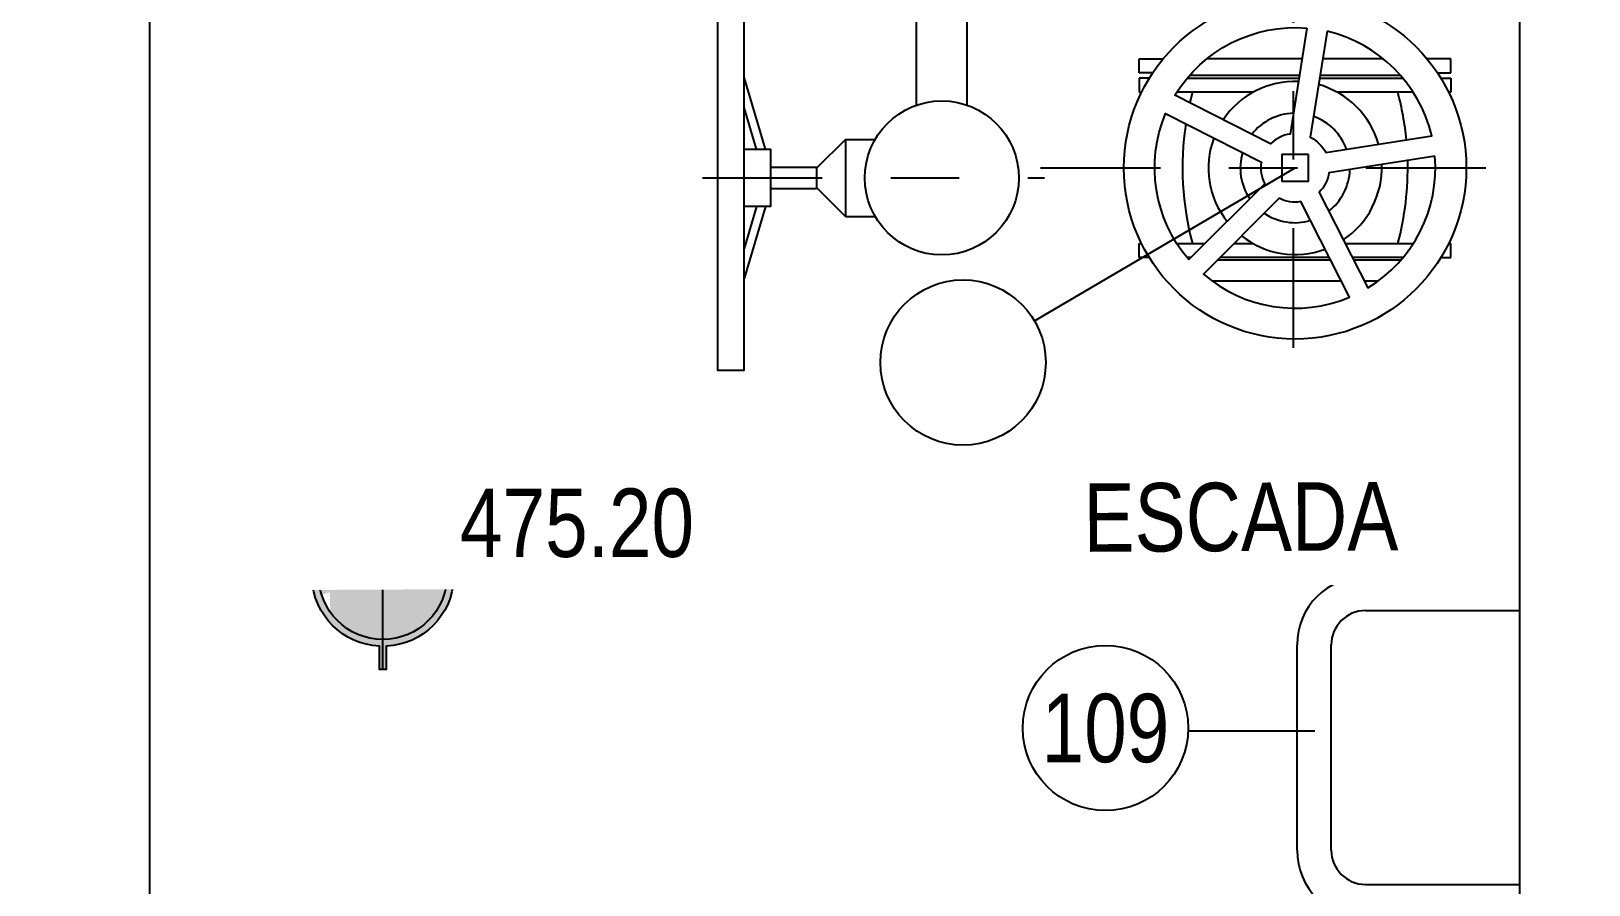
# Model space of a CAD drawing. Header units: feet. Extents: x 0 to 285175, y 0 to 9111378.
# Drawn here: x 285154.423 to 285156.697, y 9111352.603 to 9111353.851 of the extents above; entities that cross this region are included whole.
import ezdxf
from ezdxf import colors
from ezdxf.entities.mleader import LeaderData, LeaderLine
from ezdxf.enums import TextEntityAlignment as Align
from ezdxf.math import Vec2, Vec3

# ---------------------------------------------------------------- set-up
doc = ezdxf.new("R2010")
doc.units = ezdxf.units.FT
doc.header["$MEASUREMENT"] = 0
doc.linetypes.add('DASHDOT', pattern=[1, 0.5, -0.25, 0, -0.25])
doc.layers.get('0').update_dxf_attribs({"linetype": 'CONTINUOUS'})
for name, color, linetype in [('01', 1, 'CONTINUOUS'), ('02', 7, 'CONTINUOUS'), ('A-NIVEIS', 1, 'CONTINUOUS'), ('A-TEXTO', 2, 'CONTINUOUS'), ('EIXO', 1, 'DASHDOT'), ('FLANGES', 7, 'CONTINUOUS'), ('H-SA-CONTORNO', 2, 'CONTINUOUS'), ('H-SA-TEXTO', 2, 'CONTINUOUS'), ('INDIC', 2, 'CONTINUOUS'), ('Top View-Ferro Fundido - JGS - K7(Esgoto)', 7, 'CONTINUOUS')]:
    doc.layers.add(name, color=color, linetype=linetype)
doc.styles.add('EGC_Arial_2.0mm', font='arial.ttf', dxfattribs={"width": 0.8, "height": 2})

# ---------------------------------------------------------------- blocks, each defined once
blk = doc.blocks.new('*U1305')
at = {"true_color": 0xffffff}
h = blk.add_hatch(color=7, dxfattribs=at)
h.dxf.hatch_style = 1
edge = h.paths.add_edge_path()
edge.add_arc((0, 0), 2.075, 92.7623, 177.2377, ccw=False)
edge.add_line((-0.1, 2.073), (-0.1, 2.75))
edge.add_line((-0.1, 2.75), (0.1, 2.75))
edge.add_line((0.1, 2.75), (0.1, 2.073))
edge.add_arc((0, 0), 2.075, 2.7623, 87.2377, ccw=False)
edge.add_line((2.073, 0.1), (9.088, 0.1))
edge.add_line((9.088, 0.1), (9.088, -0.1))
edge.add_line((9.088, -0.1), (2.073, -0.1))
edge.add_arc((0, 0), 2.075, 272.7623, 357.2377, ccw=False)
edge.add_line((0.1, -2.073), (0.1, -2.75))
edge.add_line((0.1, -2.75), (-0.1, -2.75))
edge.add_line((-0.1, -2.75), (-0.1, -2.073))
edge.add_arc((0, 0), 2.075, 182.7623, 267.2377, ccw=False)
edge.add_line((-2.073, -0.1), (-2.75, -0.1))
edge.add_line((-2.75, -0.1), (-2.75, 0.1))
edge.add_line((-2.75, 0.1), (-2.073, 0.1))
for p, q in [((0, -2.75), (0, 2.75)), ((9.088, 0), (-2.75, 0))]:
    blk.add_line(p, q)
at = {"color": 7, "true_color": 0xffffff}
blk.add_lwpolyline([(-2.073, 0.1, -0.386246), (-0.1, 2.073), (-0.1, 2.75), (0.1, 2.75), (0.1, 2.073, -0.386246), (2.073, 0.1), (9.088, 0.1), (9.088, -0.1), (2.073, -0.1, -0.386246), (0.1, -2.073), (0.1, -2.75), (-0.1, -2.75), (-0.1, -2.073, -0.386246), (-2.073, -0.1), (-2.75, -0.1), (-2.75, 0.1)], format="xyb", close=True, dxfattribs=at)
blk.add_circle((0, 0), 1.875)
for points in [[(0, 1.875), (0, 0), (0.583, 1.782), (0.595, 0)], [(0.583, 1.782), (0.595, 0), (1.097, 1.521), (1.096, 0)], [(1.097, 1.521), (1.096, 0), (1.533, 1.079), (1.571, 0)], [(1.533, 1.079), (1.571, 0), (1.786, 0.571), (0, 0)], [(1.786, 0.571), (0, 0), (1.796, 0.539), (1.875, 0)], [(-1.786, -0.571), (0, 0), (-1.796, -0.539), (-1.875, 0)], [(-1.533, -1.079), (-1.571, 0), (-1.786, -0.571), (0, 0)], [(-1.097, -1.521), (-1.096, 0), (-1.533, -1.079), (-1.571, 0)], [(-0.583, -1.782), (-0.595, 0), (-1.097, -1.521), (-1.096, 0)], [(0, -1.875), (0, 0), (-0.583, -1.782), (-0.595, 0)]]:
    blk.add_solid(points)
at = {"layer": 'A-TEXTO', "color": 2, "style": 'EGC_Arial_2.0mm', "width": 0.8}
blk.add_attdef('000.00', text='', height=2, dxfattribs=at).set_placement((9.088, 0.534), align=Align.RIGHT)
blk = doc.blocks.new('_None')

msp = doc.modelspace()

# ---------------------------------------------------------------- linework, layer by layer
at = {"layer": '01', "color": 1}
for p, q in [((285155.4947, 9111353.6779), (285155.4638, 9111353.7831)), ((285155.4818, 9111353.6779), (285155.4638, 9111353.7392)), ((285155.6118, 9111353.6924), (285155.5696, 9111353.6502)), ((285155.6118, 9111353.6924), (285155.6118, 9111353.5799)), ((285155.5696, 9111353.6502), (285155.5696, 9111353.6221)), ((285155.6118, 9111353.5799), (285155.5696, 9111353.6221)), ((285155.4947, 9111353.5944), (285155.4638, 9111353.4892)), ((285155.4818, 9111353.5944), (285155.4638, 9111353.5331)), ((285156.1465, 9111353.4857), (285156.3354, 9111353.4857)), ((285156.3691, 9111353.4857), (285156.3898, 9111353.4857))]:
    msp.add_line(p, q, dxfattribs=at)
at = {"layer": '01', "color": 1, "ltscale": 2.5}
for p, q in [((285155.6118, 9111353.6924), (285155.655, 9111353.6924)), ((285155.5021, 9111353.6516), (285155.5696, 9111353.6516)), ((285155.5021, 9111353.6207), (285155.5696, 9111353.6207)), ((285155.6118, 9111353.5799), (285155.655, 9111353.5799))]:
    msp.add_line(p, q, dxfattribs=at)
at = {"layer": '01', "color": 1}
for points in [[(285155.7155, 9111353.7424), (285155.7155, 9111353.8986), (285155.728, 9111353.8986)], [(285155.7893, 9111353.7424), (285155.7893, 9111353.8986), (285155.7768, 9111353.8986)], [(285155.4638, 9111353.6779), (285155.5021, 9111353.6779), (285155.5021, 9111353.5944), (285155.4638, 9111353.5944)]]:
    msp.add_lwpolyline(points, dxfattribs=at)
at = {"layer": '02', "color": 2, "linetype": 'Continuous'}
for points in [[(285156.2853, 9111353.855), (285156.2608, 9111353.7002, 0.16324), (285156.2325, 9111353.6858), (285156.0928, 9111353.7569, -0.284894)], [(285156.315, 9111353.8503), (285156.2904, 9111353.6955, -0.16324), (285156.3129, 9111353.673), (285156.4677, 9111353.6975, 0.284894)], [(285156.4724, 9111353.6679), (285156.3176, 9111353.6434, -0.16324), (285156.3032, 9111353.615), (285156.3743, 9111353.4754, 0.284894)], [(285156.245, 9111353.6064), (285156.1342, 9111353.4956, 0.284894), (285156.3476, 9111353.4618), (285156.2764, 9111353.6014, -0.16324)]]:
    msp.add_lwpolyline(points, format="xyb", close=True, dxfattribs=at)
at = {"layer": '02', "color": 2, "linetype": 'Continuous', "ltscale": 0.2}
msp.add_lwpolyline([(285156.2238, 9111353.6276), (285156.113, 9111353.5168, -0.284894), (285156.0792, 9111353.7302), (285156.2189, 9111353.659, 0.16324)], format="xyb", close=True, dxfattribs=at)
msp.add_lwpolyline([(285156.2877, 9111353.6702), (285156.2487, 9111353.6702), (285156.2487, 9111353.6312), (285156.2877, 9111353.6312)], close=True, dxfattribs=at)
msp.add_circle((285156.2682, 9111353.6507), 0.25, dxfattribs=at)
at = {"layer": 'EIXO', "color": 1, "linetype": 'DASHDOT', "ltscale": 0.35}
for p, q in [((285156.2657, 9111353.3879), (285156.2657, 9111354.5517)), ((285156.2782, 9111353.8102), (285156.1394, 9111353.8102)), ((285156.3969, 9111353.8102), (285156.3086, 9111353.8102)), ((285156.1105, 9111353.7817), (285156.2737, 9111353.7817)), ((285156.2744, 9111353.7857), (285156.1139, 9111353.7857)), ((285156.3041, 9111353.7817), (285156.4258, 9111353.7817)), ((285156.4224, 9111353.7857), (285156.3047, 9111353.7857)), ((285156.2066, 9111353.7612), (285156.0955, 9111353.7612)), ((285156.4408, 9111353.7612), (285156.3297, 9111353.7612)), ((285155.4028, 9111353.6361), (285155.9024, 9111353.6361)), ((285155.8965, 9111353.6507), (285156.6255, 9111353.6507)), ((285156.0955, 9111353.5402), (285156.1364, 9111353.5402)), ((285156.1789, 9111353.5402), (285156.2066, 9111353.5402)), ((285156.3413, 9111353.5402), (285156.4408, 9111353.5402)), ((285156.1159, 9111353.5197), (285156.1105, 9111353.5197)), ((285156.3201, 9111353.5157), (285156.1544, 9111353.5157)), ((285156.3181, 9111353.5197), (285156.1584, 9111353.5197)), ((285156.4258, 9111353.5197), (285156.3517, 9111353.5197)), ((285156.4224, 9111353.5157), (285156.3538, 9111353.5157))]:
    msp.add_line(p, q, dxfattribs=at)
at = {"layer": 'EIXO', "color": 1, "linetype": 'DASHDOT'}
for points in [[(285156.0604, 9111353.7897), (285156.0407, 9111353.7897), (285156.0407, 9111353.8102), (285156.0756, 9111353.8102)], [(285156.476, 9111353.7897), (285156.4957, 9111353.7897), (285156.4957, 9111353.8102), (285156.4607, 9111353.8102)], [(285156.0552, 9111353.7817), (285156.0407, 9111353.7817), (285156.0407, 9111353.7612), (285156.0439, 9111353.7612)], [(285156.4811, 9111353.7817), (285156.4957, 9111353.7817), (285156.4957, 9111353.7612), (285156.4924, 9111353.7612)], [(285156.0552, 9111353.5197), (285156.0407, 9111353.5197), (285156.0407, 9111353.5402), (285156.0439, 9111353.5402)], [(285156.4811, 9111353.5197), (285156.4957, 9111353.5197), (285156.4957, 9111353.5402), (285156.4924, 9111353.5402)]]:
    msp.add_lwpolyline(points, dxfattribs=at)
for centre, radius, start, end in [((285156.2682, 9111353.6507), 0.1265, 87.81, 146.19), ((285156.2682, 9111353.6507), 0.1265, 15.81, 74.19), ((285156.5306, 9111353.6507), 0.4269, 165, 167.1158), ((285156.0058, 9111353.6507), 0.4269, 5.5023, 15), ((285156.2682, 9111353.6507), 0.08, 91.8069, 142.1931), ((285156.2682, 9111353.6507), 0.08, 19.8069, 70.1931), ((285156.5306, 9111353.6507), 0.4269, 171.3096, 195), ((285156.2682, 9111353.6507), 0.1265, 159.81, 218.19), ((285156.2682, 9111353.6507), 0.08, 163.8069, 214.1931), ((285156.2682, 9111353.6507), 0.1265, 303.81, 2.19), ((285156.0058, 9111353.6507), 0.4269, 345, 1.4566), ((285156.2682, 9111353.6507), 0.08, 307.8069, 358.1931), ((285156.2682, 9111353.6507), 0.08, 235.8069, 286.1931), ((285156.2682, 9111353.6507), 0.1265, 231.81, 290.19)]:
    msp.add_arc(centre, radius, start, end, dxfattribs=at)
at = {"layer": 'FLANGES', "color": 2}
msp.add_lwpolyline([(285155.4638, 9111353.9122), (285155.4248, 9111353.9122), (285155.4248, 9111353.3553), (285155.4638, 9111353.3553)], close=True, dxfattribs=at)
msp.add_circle((285155.7524, 9111353.6361), 0.1125, dxfattribs=at)
at = {"layer": 'Top View-Ferro Fundido - JGS - K7(Esgoto)', "color": 1, "linetype": 'ByBlock', "lineweight": -2}
for p, q in [((285156.371, 9111353.0539), (285156.596, 9111353.0539)), ((285156.371, 9111353.0039), (285156.596, 9111353.0039)), ((285156.271, 9111352.6539), (285156.271, 9111352.9539)), ((285156.321, 9111352.6539), (285156.321, 9111352.9539)), ((285156.371, 9111352.6039), (285156.596, 9111352.6039))]:
    msp.add_line(p, q, dxfattribs=at)
for centre, radius, start, end in [((285156.371, 9111352.9539), 0.1, 90, 180), ((285156.371, 9111352.9539), 0.05, 90, 180), ((285156.371, 9111352.6539), 0.1, 180, 270), ((285156.371, 9111352.6539), 0.05, 180, 270)]:
    msp.add_arc(centre, radius, start, end, dxfattribs=at)

# ---------------------------------------------------------------- block references
at = {"layer": 'A-NIVEIS', "xscale": 0.05, "yscale": 0.05, "zscale": 0.05}
msp.add_blockref('*U1305', (285154.9362, 9111353.0556), dxfattribs=at).add_auto_attribs({'000.00': '475.20'})

# ---------------------------------------------------------------- next in the draw order: leaders
at = {"layer": 'H-SA-TEXTO'}
ml = msp.add_multileader_mtext('Standard', dxfattribs=at)
ml.set_content('CANAL CS21A-TRECHO 1', color=2, style='EGC_Arial_2.0mm')
ml.set_leader_properties(color=1, linetype='ByLayer', lineweight=-1)
ml.set_arrow_properties(name='NONE')
ml.build(insert=Vec2(0, 0))
ml.multileader.update_dxf_attribs({"text_left_attachment_type": 2, "text_right_attachment_type": 2, "dogleg_length": 1.9819, "arrow_head_size": 0.075, "scale": 0.05})
ctx = ml.context
ctx.base_point, ctx.scale, ctx.char_height, ctx.arrow_head_size, ctx.landing_gap_size, ctx.plane_origin, ctx.plane_x_axis, ctx.plane_y_axis = Vec3(285160.9317, 9111368.2089), 0.05, 0.1, 0.075, 0.05, Vec3(285098.0095, 9111752.4827), Vec3(-0.005007, 0.999987), Vec3(-0.999987, -0.005007)
ctx.left_attachment, ctx.right_attachment, ctx.text_align_type = 2, 2, 1
notes = []
notes.append((ctx, [(0, (0, 0, 0), (0, 0), (1, 0), 1, [])]))
ctx.mtext.insert, ctx.mtext.text_direction, ctx.mtext.rotation, ctx.mtext.width, ctx.mtext.defined_height, ctx.mtext.alignment, ctx.mtext.flow_direction = Vec3(285160.8763, 9111368.9256), Vec3(-0.005007, 0.999987), 1.575804, 1.426802, 0.2824, 2, 5
ctx.mtext.has_bg_fill, ctx.mtext.bg_color, ctx.mtext.bg_scale_factor, ctx.mtext.bg_transparency, ctx.mtext.use_window_bg_color = 1, -1073741824, 1, 0, 1
for ctx, leaders in notes:
    for number, flags, end, landing, length, lines in leaders:
        leader = LeaderData()
        leader.index, (leader.has_last_leader_line, leader.has_dogleg_vector, leader.attachment_direction) = number, flags
        leader.last_leader_point, leader.dogleg_vector, leader.dogleg_length = Vec3(end), Vec3(landing), length
        for number, points, colour, breaks in lines:
            line = LeaderLine()
            line.index, line.vertices, line.color, line.breaks = number, Vec3.list(points), colors.encode_raw_color(colour), breaks
            leader.lines.append(line)
        ctx.leaders.append(leader)

# ---------------------------------------------------------------- next in the draw order: leaders
ml = msp.add_multileader_mtext('Standard', dxfattribs=at)
ml.set_content('CÂMARA DE DESCARGA', color=2, style='EGC_Arial_2.0mm')
ml.set_leader_properties(color=1, linetype='ByLayer', lineweight=-1)
ml.set_arrow_properties(name='NONE')
ml.build(insert=Vec2(0, 0))
ml.multileader.update_dxf_attribs({"text_left_attachment_type": 2, "text_right_attachment_type": 2, "dogleg_length": 1.9819, "arrow_head_size": 0.075, "scale": 0.05})
ctx = ml.context
ctx.base_point, ctx.scale, ctx.char_height, ctx.arrow_head_size, ctx.landing_gap_size, ctx.plane_origin, ctx.plane_x_axis, ctx.plane_y_axis = Vec3(285160.155, 9111364.3082), 0.05, 0.1, 0.075, 0.05, Vec3(285539.3343, 9111433.6975), Vec3(0.999987, 0.005007), Vec3(-0.005007, 0.999987)
ctx.left_attachment, ctx.right_attachment, ctx.text_align_type = 2, 2, 1
notes = []
notes.append((ctx, [(0, (0, 0, 0), (0, 0), (1, 0), 1, [])]))
ctx.mtext.insert, ctx.mtext.text_direction, ctx.mtext.rotation, ctx.mtext.width, ctx.mtext.defined_height, ctx.mtext.alignment, ctx.mtext.flow_direction = Vec3(285160.8633, 9111364.3753), Vec3(0.999987, 0.005007), 0.005007, 1.322834, 0.2562, 2, 5
ctx.mtext.has_bg_fill, ctx.mtext.bg_color, ctx.mtext.bg_scale_factor, ctx.mtext.bg_transparency, ctx.mtext.use_window_bg_color = 1, -1073741824, 1, 0, 1
for ctx, leaders in notes:
    for number, flags, end, landing, length, lines in leaders:
        leader = LeaderData()
        leader.index, (leader.has_last_leader_line, leader.has_dogleg_vector, leader.attachment_direction) = number, flags
        leader.last_leader_point, leader.dogleg_vector, leader.dogleg_length = Vec3(end), Vec3(landing), length
        for number, points, colour, breaks in lines:
            line = LeaderLine()
            line.index, line.vertices, line.color, line.breaks = number, Vec3.list(points), colors.encode_raw_color(colour), breaks
            leader.lines.append(line)
        ctx.leaders.append(leader)

# ---------------------------------------------------------------- next in the draw order: linework, layer by layer
at = {"layer": 'INDIC', "color": 1, "linetype": 'Continuous'}
for p, q in [((285155.8875, 9111353.4275), (285156.2682, 9111353.6507)), ((285156.112, 9111352.8283), (285156.2971, 9111352.8283))]:
    msp.add_line(p, q, dxfattribs=at)
msp.add_circle((285155.9913, 9111352.8324), 0.1207, dxfattribs=at)

# ---------------------------------------------------------------- next in the draw order: texts
at = {"layer": 'H-SA-TEXTO', "color": 2, "insert": (285156.1888, 9111353.1909), "char_height": 0.1, "width": 3.355817, "attachment_point": 2, "rotation": 0.2869, "style": 'EGC_Arial_2.0mm', "bg_fill": 2}
msp.add_mtext('ESCADA', dxfattribs=at)
at = {"layer": 'INDIC', "color": 2, "style": 'EGC_Arial_2.0mm', "width": 0.8}
msp.add_text('109', height=0.1, dxfattribs=at).set_placement((285155.9913, 9111352.8324), align=Align.MIDDLE_CENTER)

# ---------------------------------------------------------------- next in the draw order: linework, layer by layer
at = {"layer": 'H-SA-CONTORNO', "ltscale": 0.75}
msp.add_lwpolyline([(285154.596, 9111356.0018), (285156.596, 9111356.0018), (285156.596, 9111347.0019), (285154.596, 9111347.0019)], close=True, dxfattribs=at)
at = {"layer": 'INDIC', "color": 1, "linetype": 'Continuous'}
msp.add_circle((285155.7834, 9111353.3664), 0.1207, dxfattribs=at)

doc.saveas('drawing.dxf')
